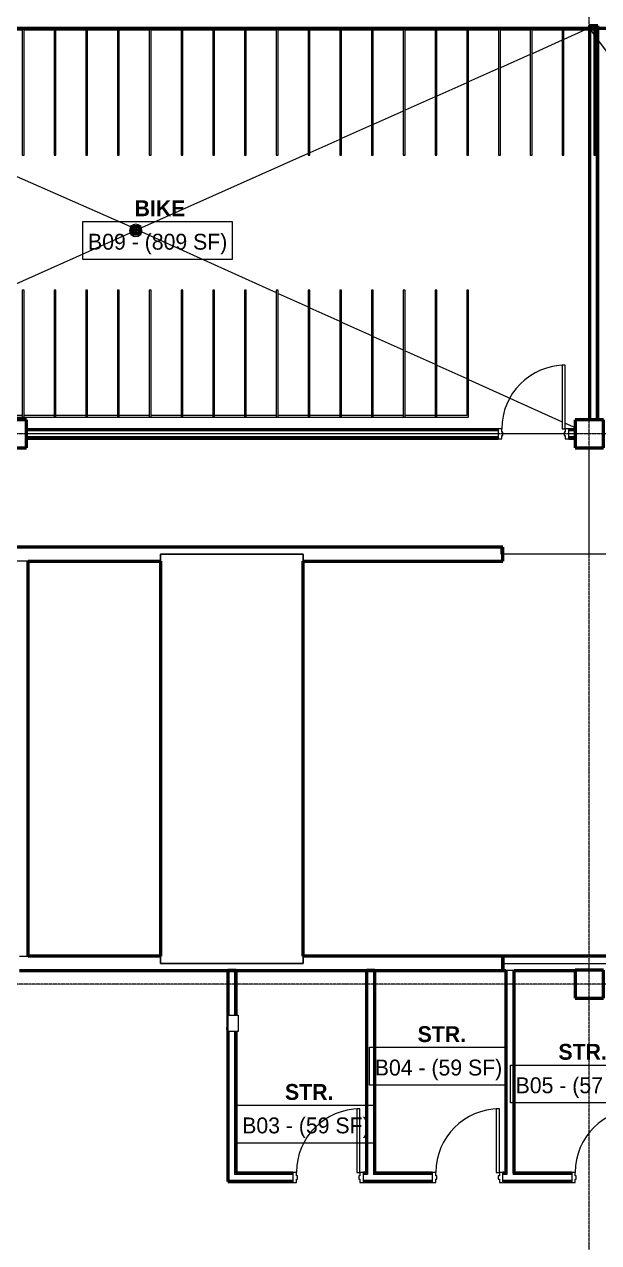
# Model space of a CAD drawing. Header units: inches. Extents: x -4218 to -1830, y 9767 to 12426.
# Drawn here: x -3475 to -3149, y 11389 to 12079 of the extents above; entities that cross this region are included whole.
import ezdxf

# ---------------------------------------------------------------- set-up
doc = ezdxf.new("R2010")
doc.units = ezdxf.units.IN
doc.header["$MEASUREMENT"] = 0
doc.linetypes.add('Grid Line 1_2_', pattern=[0.875, 0.5, -0.125, 0.125, -0.125])
for name, color, linetype, lineweight in [('0-1', 7, 'Continuous', 5), ('0-2', 90, 'Continuous', 20), ('A-AREA-IDEN', 2, 'Continuous', 9), ('A-DOOR-1', 90, 'Continuous', 20), ('A-DOOR-2', 7, 'Continuous', 9), ('A-DOOR-FRAM-1', 90, 'Continuous', 20), ('A-FLOR-1', 7, 'Continuous', 9), ('A-FLOR-2', 252, 'Continuous', 9), ('A-FLOR-3', 250, 'Continuous', 50), ('A-FLOR-4', 192, 'Continuous', 9), ('A-FLOR-5', 71, 'Continuous', 13), ('A-FLOR-6', 255, 'Continuous', 13), ('A-FLOR-MCUT-1', 50, 'Continuous', 13), ('A-GENM-1', 7, 'Continuous', 9), ('A-GENM-2', 252, 'Continuous', 9), ('A-GENM-3', 253, 'Continuous', 9), ('A-WALL-1', 50, 'Continuous', 13), ('A-WALL-2', 250, 'Continuous', 50), ('A-WALL-3', 253, 'Continuous', 9), ('A-WALL-4', 252, 'Continuous', 9), ('E-FIRE-1', 7, 'Continuous', 9), ('I-WALL-1', 250, 'Continuous', 50), ('I-WALL-2', 253, 'Continuous', 9), ('I-WALL-3', 252, 'Continuous', 9), ('P-SANR-FIXT', 6, 'Continuous', 9), ('S-COLS', 52, 'Continuous', 9), ('S-COLS-1', 52, 'Continuous', 50), ('S-FNDN-1', 250, 'Continuous', 50), ('S-FNDN-2', 252, 'Continuous', 9), ('S-FNDN-3', 253, 'Continuous', 9), ('S-FNDN-7', 32, 'Continuous', 50), ('S-GRID-1', 1, 'Grid Line 1_2_', 9)]:
    doc.layers.add(name, color=color, linetype=linetype, lineweight=lineweight)
doc.styles.add('Century Gothic', font='ufonts.com_century-gothic.ttf', dxfattribs={"height": 9})
doc.styles.add('Century Gothic_B', font='GOTHICB.TTF', dxfattribs={"height": 9})

# ---------------------------------------------------------------- blocks, each defined once
blk = doc.blocks.new('Parking_Stall_Multiple - BIKE-2100576-BACKGROUND - BASEMENT')
at = {"layer": 'A-GENM-1'}
for p, q in [((72, 0), (0, 0)), ((0, 0), (0, -19)), ((72, -1), (72, 0)), ((1, -18), (1, -1)), ((1, -1), (72, -1)), ((72, -18), (0, -18)), ((0, -18), (0, -37)), ((0, -19), (72, -19)), ((72, -18), (1, -18)), ((1, -36), (1, -19)), ((1, -19), (72, -19)), ((72, -19), (72, -18)), ((72, -19), (72, -18)), ((72, -36), (0, -36)), ((0, -36), (0, -55)), ((0, -37), (72, -37)), ((72, -36), (1, -36)), ((1, -54), (1, -37)), ((1, -37), (72, -37)), ((72, -37), (72, -36)), ((72, -37), (72, -36)), ((72, -54), (0, -54)), ((0, -54), (0, -73)), ((0, -55), (72, -55)), ((72, -54), (1, -54)), ((1, -72), (1, -55)), ((1, -55), (72, -55)), ((72, -55), (72, -54)), ((72, -55), (72, -54)), ((72, -72), (0, -72)), ((0, -72), (0, -91)), ((0, -73), (72, -73)), ((72, -72), (1, -72)), ((1, -90), (1, -73)), ((1, -73), (72, -73)), ((72, -73), (72, -72)), ((72, -73), (72, -72)), ((72, -90), (0, -90)), ((0, -90), (0, -109)), ((0, -91), (72, -91)), ((72, -90), (1, -90)), ((1, -108), (1, -91)), ((1, -91), (72, -91)), ((72, -91), (72, -90)), ((72, -91), (72, -90)), ((72, -108), (0, -108)), ((0, -108), (0, -127)), ((0, -109), (72, -109)), ((72, -108), (1, -108)), ((1, -126), (1, -109)), ((1, -109), (72, -109)), ((72, -109), (72, -108)), ((72, -109), (72, -108)), ((72, -126), (0, -126)), ((0, -126), (0, -145)), ((0, -127), (72, -127)), ((72, -126), (1, -126)), ((1, -144), (1, -127)), ((1, -127), (72, -127)), ((72, -127), (72, -126)), ((72, -127), (72, -126)), ((72, -144), (0, -144)), ((0, -144), (0, -163)), ((0, -145), (72, -145)), ((72, -144), (1, -144)), ((1, -162), (1, -145)), ((1, -145), (72, -145)), ((72, -145), (72, -144)), ((72, -145), (72, -144)), ((72, -162), (0, -162)), ((0, -162), (0, -181)), ((0, -163), (72, -163)), ((72, -162), (1, -162)), ((1, -180), (1, -163)), ((1, -163), (72, -163)), ((72, -163), (72, -162)), ((72, -163), (72, -162)), ((72, -180), (0, -180)), ((0, -180), (0, -199)), ((0, -181), (72, -181)), ((72, -180), (1, -180)), ((1, -198), (1, -181)), ((1, -181), (72, -181)), ((72, -181), (72, -180)), ((72, -181), (72, -180)), ((72, -198), (0, -198)), ((0, -198), (0, -217)), ((0, -199), (72, -199)), ((72, -198), (1, -198)), ((1, -216), (1, -199)), ((1, -199), (72, -199)), ((72, -199), (72, -198)), ((72, -199), (72, -198)), ((72, -216), (0, -216)), ((0, -216), (0, -235)), ((0, -217), (72, -217)), ((72, -216), (1, -216)), ((1, -234), (1, -217)), ((1, -217), (72, -217)), ((72, -217), (72, -216)), ((72, -217), (72, -216)), ((72, -234), (0, -234)), ((0, -234), (0, -253)), ((72, -234), (1, -234)), ((72, -235), (72, -234)), ((72, -235), (72, -234)), ((0, -235), (72, -235)), ((1, -252), (1, -235)), ((1, -235), (72, -235)), ((72, -252), (0, -252)), ((0, -252), (0, -271)), ((0, -253), (72, -253)), ((72, -252), (1, -252)), ((1, -270), (1, -253)), ((1, -253), (72, -253)), ((72, -253), (72, -252)), ((72, -253), (72, -252)), ((72, -270), (0, -270)), ((0, -270), (0, -289)), ((0, -271), (72, -271)), ((72, -270), (1, -270)), ((1, -288), (1, -271)), ((1, -271), (72, -271)), ((72, -271), (72, -270)), ((72, -271), (72, -270)), ((72, -288), (0, -288)), ((0, -288), (0, -307)), ((0, -289), (72, -289)), ((72, -288), (1, -288)), ((1, -306), (1, -289)), ((1, -289), (72, -289)), ((72, -289), (72, -288)), ((72, -289), (72, -288)), ((72, -306), (0, -306)), ((0, -306), (0, -325)), ((0, -307), (72, -307)), ((72, -306), (1, -306)), ((1, -324), (1, -307)), ((1, -307), (72, -307)), ((72, -307), (72, -306)), ((72, -307), (72, -306)), ((72, -324), (0, -324)), ((0, -324), (0, -343)), ((72, -324), (1, -324)), ((72, -325), (72, -324)), ((72, -325), (72, -324)), ((0, -325), (72, -325)), ((1, -342), (1, -325)), ((1, -325), (72, -325)), ((72, -342), (0, -342)), ((0, -342), (0, -361)), ((0, -343), (72, -343)), ((72, -342), (1, -342)), ((1, -360), (1, -343)), ((1, -343), (72, -343)), ((72, -343), (72, -342)), ((72, -343), (72, -342)), ((72, -360), (0, -360)), ((0, -360), (0, -379)), ((0, -361), (72, -361)), ((72, -360), (1, -360)), ((1, -378), (1, -361)), ((1, -361), (72, -361)), ((72, -361), (72, -360)), ((72, -361), (72, -360)), ((72, -378), (0, -378)), ((0, -378), (0, -397)), ((0, -379), (72, -379)), ((72, -378), (1, -378)), ((1, -396), (1, -379)), ((1, -379), (72, -379)), ((72, -379), (72, -378)), ((72, -379), (72, -378)), ((72, -396), (0, -396)), ((0, -396), (0, -415)), ((0, -397), (72, -397)), ((72, -396), (1, -396)), ((1, -414), (1, -397)), ((1, -397), (72, -397)), ((72, -397), (72, -396)), ((72, -397), (72, -396)), ((72, -414), (0, -414)), ((0, -414), (0, -433)), ((72, -414), (1, -414)), ((72, -415), (72, -414)), ((72, -415), (72, -414)), ((0, -415), (72, -415)), ((1, -432), (1, -415)), ((1, -415), (72, -415)), ((0, -433), (72, -433)), ((72, -432), (1, -432)), ((72, -433), (72, -432))]:
    blk.add_line(p, q, dxfattribs=at)
blk = doc.blocks.new('HOLLOW METAL - COMMON_3-0 x 7-0 - HM DOOR-2191985-BACKGROUND - BASEMENT')
at = {"layer": 'A-DOOR-1'}
for p, q in [((18, 39.125), (16.25, 39.125)), ((16.25, 39.125), (16.25, 3.125)), ((18, 3.125), (18, 39.125)), ((16.25, 3.125), (18, 3.125))]:
    blk.add_line(p, q, dxfattribs=at)
at = {"layer": 'A-DOOR-2'}
blk.add_arc((18, 3.125), 36, 90, 180, dxfattribs=at)
at = {"layer": 'A-DOOR-FRAM-1'}
for p, q in [((-18, 3.125), (-20, 3.125)), ((-20, 3.125), (-20, -2.625)), ((-18, 1.1875), (-18, 3.125)), ((-17.375, 1.1875), (-18, 1.1875)), ((-17.375, -0.6875), (-17.375, 1.1875)), ((18, 1.1875), (17.375, 1.1875)), ((17.375, 1.1875), (17.375, -0.6875)), ((18, 3.125), (18, 1.1875)), ((20, 3.125), (18, 3.125)), ((20, -2.625), (20, 3.125)), ((-20, -2.625), (-18, -2.625)), ((-18, -2.625), (-18, -0.6875)), ((-18, -0.6875), (-17.375, -0.6875)), ((17.375, -0.6875), (18, -0.6875)), ((18, -0.6875), (18, -2.625)), ((18, -2.625), (20, -2.625))]:
    blk.add_line(p, q, dxfattribs=at)
blk = doc.blocks.new('Parking_Stall_Multiple - BIKE-2100173-BACKGROUND - BASEMENT')
at = {"layer": 'A-GENM-1'}
for p, q in [((1, 487), (1, 501.45)), ((72, 487), (0, 487)), ((0, 486), (72, 486)), ((72, 487), (1, 487)), ((1, 469), (1, 486)), ((1, 486), (72, 486)), ((72, 486), (72, 487)), ((72, 486), (72, 487)), ((72, 469), (0, 469)), ((0, 468), (72, 468)), ((72, 469), (1, 469)), ((1, 451), (1, 468)), ((1, 468), (72, 468)), ((72, 468), (72, 469)), ((72, 468), (72, 469)), ((72, 451), (0, 451)), ((0, 450), (72, 450)), ((72, 451), (1, 451)), ((1, 433), (1, 450)), ((1, 450), (72, 450)), ((72, 450), (72, 451)), ((72, 450), (72, 451)), ((72, 433), (0, 433)), ((0, 432), (72, 432)), ((72, 433), (1, 433)), ((1, 415), (1, 432)), ((1, 432), (72, 432)), ((72, 432), (72, 433)), ((72, 432), (72, 433)), ((72, 415), (0, 415)), ((72, 415), (1, 415)), ((72, 414), (72, 415)), ((72, 414), (72, 415)), ((0, 414), (72, 414)), ((1, 397), (1, 414)), ((1, 414), (72, 414)), ((72, 397), (0, 397)), ((0, 396), (72, 396)), ((72, 397), (1, 397)), ((1, 379), (1, 396)), ((1, 396), (72, 396)), ((72, 396), (72, 397)), ((72, 396), (72, 397)), ((72, 379), (0, 379)), ((0, 378), (72, 378)), ((72, 379), (1, 379)), ((1, 361), (1, 378)), ((1, 378), (72, 378)), ((72, 378), (72, 379)), ((72, 378), (72, 379)), ((72, 361), (0, 361)), ((0, 360), (72, 360)), ((72, 361), (1, 361)), ((1, 343), (1, 360)), ((1, 360), (72, 360)), ((72, 360), (72, 361)), ((72, 360), (72, 361)), ((72, 343), (0, 343)), ((0, 342), (72, 342)), ((72, 343), (1, 343)), ((1, 325), (1, 342)), ((1, 342), (72, 342)), ((72, 342), (72, 343)), ((72, 342), (72, 343)), ((72, 325), (0, 325)), ((72, 325), (1, 325)), ((72, 324), (72, 325)), ((72, 324), (72, 325)), ((0, 324), (72, 324)), ((1, 307), (1, 324)), ((1, 324), (72, 324)), ((72, 307), (0, 307)), ((0, 306), (72, 306)), ((72, 307), (1, 307)), ((1, 289), (1, 306)), ((1, 306), (72, 306)), ((72, 306), (72, 307)), ((72, 306), (72, 307)), ((72, 289), (0, 289)), ((0, 288), (72, 288)), ((72, 289), (1, 289)), ((1, 271), (1, 288)), ((1, 288), (72, 288)), ((72, 288), (72, 289)), ((72, 288), (72, 289)), ((72, 271), (0, 271)), ((0, 270), (72, 270)), ((72, 271), (1, 271)), ((1, 253), (1, 270)), ((1, 270), (72, 270)), ((72, 270), (72, 271)), ((72, 270), (72, 271)), ((72, 253), (0, 253)), ((0, 252), (72, 252)), ((72, 253), (1, 253)), ((1, 235), (1, 252)), ((1, 252), (72, 252)), ((72, 252), (72, 253)), ((72, 252), (72, 253)), ((72, 235), (0, 235)), ((72, 235), (1, 235)), ((72, 234), (72, 235)), ((72, 234), (72, 235)), ((0, 234), (72, 234)), ((1, 217), (1, 234)), ((1, 234), (72, 234)), ((72, 217), (0, 217)), ((0, 216), (72, 216)), ((72, 217), (1, 217)), ((1, 199), (1, 216)), ((1, 216), (72, 216)), ((72, 216), (72, 217)), ((72, 216), (72, 217)), ((72, 199), (0, 199)), ((0, 198), (72, 198)), ((72, 199), (1, 199)), ((1, 181), (1, 198)), ((1, 198), (72, 198)), ((72, 198), (72, 199)), ((72, 198), (72, 199)), ((72, 181), (0, 181)), ((0, 180), (72, 180)), ((72, 181), (1, 181)), ((1, 163), (1, 180)), ((1, 180), (72, 180)), ((72, 180), (72, 181)), ((72, 180), (72, 181)), ((72, 163), (0, 163)), ((0, 162), (72, 162)), ((72, 163), (1, 163)), ((1, 145), (1, 162)), ((1, 162), (72, 162)), ((72, 162), (72, 163)), ((72, 162), (72, 163)), ((72, 145), (0, 145)), ((0, 144), (72, 144)), ((72, 145), (1, 145)), ((1, 127), (1, 144)), ((1, 144), (72, 144)), ((72, 144), (72, 145)), ((72, 144), (72, 145)), ((72, 127), (0, 127)), ((0, 126), (72, 126)), ((72, 127), (1, 127)), ((1, 109), (1, 126)), ((1, 126), (72, 126)), ((72, 126), (72, 127)), ((72, 126), (72, 127)), ((72, 109), (0, 109)), ((0, 108), (72, 108)), ((72, 109), (1, 109)), ((1, 91), (1, 108)), ((1, 108), (72, 108)), ((72, 108), (72, 109)), ((72, 108), (72, 109)), ((72, 91), (0, 91)), ((0, 90), (72, 90)), ((72, 91), (1, 91)), ((1, 73), (1, 90)), ((1, 90), (72, 90)), ((72, 90), (72, 91)), ((72, 90), (72, 91)), ((72, 73), (0, 73)), ((0, 72), (72, 72)), ((72, 73), (1, 73)), ((1, 55), (1, 72)), ((1, 72), (72, 72)), ((72, 72), (72, 73)), ((72, 72), (72, 73)), ((72, 55), (0, 55)), ((0, 54), (72, 54)), ((72, 55), (1, 55)), ((1, 37), (1, 54)), ((1, 54), (72, 54)), ((72, 54), (72, 55)), ((72, 54), (72, 55)), ((72, 37), (0, 37)), ((0, 36), (72, 36)), ((72, 37), (1, 37)), ((1, 19), (1, 36)), ((1, 36), (72, 36)), ((72, 36), (72, 37)), ((72, 36), (72, 37)), ((72, 19), (0, 19)), ((0, 18), (72, 18)), ((72, 19), (1, 19)), ((1, 1), (1, 18)), ((1, 18), (72, 18)), ((72, 18), (72, 19)), ((72, 18), (72, 19)), ((72, 1), (1, 1)), ((72, 0), (72, 1)), ((0, 0), (72, 0))]:
    blk.add_line(p, q, dxfattribs=at)
at = {"layer": 'A-GENM-2'}
for p, q in [((72, 505), (0, 505)), ((72, 504), (72, 505)), ((0, 501.45), (0, 486)), ((1, 502.11), (1, 504)), ((1, 504), (72, 504)), ((1, 501.45), (1, 502.07)), ((0, 487), (0, 468)), ((0, 469), (0, 450)), ((0, 451), (0, 432)), ((0, 433), (0, 414)), ((0, 415), (0, 396)), ((0, 397), (0, 378)), ((0, 379), (0, 360)), ((0, 361), (0, 342)), ((0, 343), (0, 324)), ((0, 325), (0, 306)), ((0, 307), (0, 288)), ((0, 289), (0, 270)), ((0, 271), (0, 252)), ((0, 253), (0, 234)), ((0, 235), (0, 216)), ((0, 217), (0, 198)), ((0, 199), (0, 180)), ((0, 181), (0, 162)), ((0, 163), (0, 144)), ((0, 145), (0, 126)), ((0, 127), (0, 108)), ((0, 109), (0, 90)), ((0, 91), (0, 72)), ((0, 73), (0, 54)), ((0, 55), (0, 36)), ((0, 37), (0, 18)), ((0, 19), (0, 0))]:
    blk.add_line(p, q, dxfattribs=at)
at = {"layer": 'A-GENM-3'}
for p, q in [((0, 505), (0, 502.09)), ((0, 502.07), (0, 501.45))]:
    blk.add_line(p, q, dxfattribs=at)
blk = doc.blocks.new('104416 - Fire Extinguishers - Wall - Class A - Light - 2A-2206155-BACKGROUND - BASEMENT')
at = {"layer": 'E-FIRE-1'}
for p, q in [((13.19, 2.63), (13.19, 2.37)), ((23.19, 2.63), (13.19, 2.63)), ((13.19, 2.63), (23.19, 2.63)), ((13.19, 2.63), (13.19, 2.37)), ((23.19, 2.37), (13.19, 2.37)), ((13.63, -3.62), (13.63, 2.37)), ((14.41, 2.63), (14.41, 2.88)), ((14.44, 2.88), (14.84, 2.88)), ((14.44, 2.63), (14.44, 2.88)), ((14.84, 2.88), (15.03, 2.88)), ((14.84, 2.63), (14.84, 2.88)), ((15.03, 2.88), (15.11, 2.88)), ((15.03, 2.63), (15.03, 2.88)), ((15.11, 2.88), (15.24, 2.88)), ((15.11, 2.63), (15.11, 2.88)), ((15.24, 2.88), (15.51, 2.88)), ((15.24, 2.63), (15.24, 2.88)), ((15.51, 2.88), (15.73, 2.88)), ((15.51, 2.63), (15.51, 2.88)), ((15.73, 2.88), (15.87, 2.88)), ((15.73, 2.63), (15.73, 2.88)), ((15.87, 2.88), (15.91, 2.88)), ((15.87, 2.63), (15.87, 2.88)), ((15.91, 2.63), (15.91, 2.88)), ((15.94, 2.63), (15.94, 2.88)), ((22.75, 2.37), (22.75, -3.62)), ((23.19, 2.37), (23.19, 2.63)), ((23.19, 2.37), (23.19, 2.63)), ((22.75, -3.62), (13.63, -3.62))]:
    blk.add_line(p, q, dxfattribs=at)
blk = doc.blocks.new('CTR - 1st Phase - Common Walls_rvt-1-BACKGROUND - BASEMENT')
at = {"layer": 'A-WALL-1'}
for p, q in [((-3153.64, 11855.19), (-3153.64, 12078.59)), ((-3150.14, 11855.19), (-3150.14, 12078.59)), ((-3205.89, 11848.94), (-3473.32, 11848.94)), ((-3162.32, 11848.94), (-3165.89, 11848.94)), ((-3205.89, 11845.44), (-3473.32, 11845.44)), ((-3162.32, 11845.44), (-3165.89, 11845.44)), ((-3358.65, 11517.55), (-3358.65, 11542.99)), ((-3355.15, 11517.55), (-3355.15, 11542.99)), ((-3280.02, 11542.99), (-3280.02, 11427.99)), ((-3276.52, 11542.99), (-3276.52, 11427.99)), ((-3201.02, 11542.99), (-3201.65, 11542.99)), ((-3201.02, 11427.99), (-3201.02, 11542.99)), ((-3197.52, 11542.99), (-3201.02, 11542.99)), ((-3196.9, 11542.99), (-3197.52, 11542.99)), ((-3197.52, 11427.99), (-3197.52, 11542.99)), ((-3358.65, 11423.86), (-3358.65, 11508.43)), ((-3355.15, 11427.36), (-3355.15, 11508.43)), ((-3354.52, 11427.36), (-3355.15, 11427.36)), ((-3322.27, 11427.36), (-3354.52, 11427.36)), ((-3280.02, 11427.36), (-3282.27, 11427.36)), ((-3280.02, 11427.99), (-3280.02, 11427.36)), ((-3276.52, 11427.99), (-3276.52, 11427.36)), ((-3243.27, 11427.36), (-3276.52, 11427.36)), ((-3201.02, 11427.36), (-3203.27, 11427.36)), ((-3201.02, 11427.99), (-3201.02, 11427.36)), ((-3197.52, 11427.99), (-3197.52, 11427.36)), ((-3164.27, 11427.36), (-3197.52, 11427.36)), ((-3355.15, 11423.86), (-3358.65, 11423.86)), ((-3354.52, 11423.86), (-3355.15, 11423.86)), ((-3322.27, 11423.86), (-3354.52, 11423.86)), ((-3243.27, 11423.86), (-3282.27, 11423.86)), ((-3164.27, 11423.86), (-3203.27, 11423.86))]:
    blk.add_line(p, q, dxfattribs=at)
at = {"layer": 'I-WALL-1'}
for p, q in [((-3154.26, 12078.59), (-3154.26, 11855.19)), ((-3149.51, 12078.59), (-3154.26, 12078.59)), ((-3149.51, 11855.19), (-3149.51, 12078.59)), ((-3205.89, 11849.56), (-3473.32, 11849.56)), ((-3162.32, 11849.56), (-3165.89, 11849.56)), ((-3473.32, 11844.81), (-3205.89, 11844.81)), ((-3165.89, 11844.81), (-3162.32, 11844.81)), ((-3359.27, 11542.99), (-3359.27, 11517.99)), ((-3354.52, 11542.99), (-3359.27, 11542.99)), ((-3354.52, 11517.55), (-3354.52, 11542.99)), ((-3275.9, 11542.99), (-3280.65, 11542.99)), ((-3280.65, 11542.99), (-3280.65, 11427.99)), ((-3275.9, 11427.99), (-3275.9, 11542.99)), ((-3201.65, 11542.99), (-3201.65, 11427.99)), ((-3196.9, 11427.99), (-3196.9, 11542.99)), ((-3359.27, 11507.99), (-3359.27, 11423.24)), ((-3354.52, 11427.99), (-3354.52, 11508.43)), ((-3322.27, 11427.99), (-3354.52, 11427.99)), ((-3280.65, 11427.99), (-3282.27, 11427.99)), ((-3243.27, 11427.99), (-3275.9, 11427.99)), ((-3201.65, 11427.99), (-3203.27, 11427.99)), ((-3164.27, 11427.99), (-3196.9, 11427.99)), ((-3359.27, 11423.24), (-3358.65, 11423.24)), ((-3358.65, 11423.24), (-3354.52, 11423.24)), ((-3354.52, 11423.24), (-3322.27, 11423.24)), ((-3282.27, 11423.24), (-3243.27, 11423.24)), ((-3203.27, 11423.24), (-3164.27, 11423.24))]:
    blk.add_line(p, q, dxfattribs=at)
at = {"layer": 'I-WALL-2'}
for p, q in [((-3154.26, 12078.59), (-3154.26, 12077.19)), ((-3154.26, 12078.59), (-3149.51, 12078.59)), ((-3149.51, 12077.19), (-3149.51, 12078.59)), ((-3205.89, 11849.56), (-3205.89, 11844.81)), ((-3165.89, 11844.81), (-3165.89, 11849.56)), ((-3359.27, 11542.99), (-3354.52, 11542.99)), ((-3280.65, 11542.99), (-3275.9, 11542.99)), ((-3359.27, 11517.99), (-3359.27, 11517.55)), ((-3359.27, 11508.43), (-3359.27, 11507.99)), ((-3322.27, 11427.99), (-3322.27, 11423.24)), ((-3282.27, 11423.24), (-3282.27, 11427.99)), ((-3243.27, 11427.99), (-3243.27, 11423.24)), ((-3203.27, 11423.24), (-3203.27, 11427.99)), ((-3164.27, 11427.99), (-3164.27, 11423.24))]:
    blk.add_line(p, q, dxfattribs=at)
at = {"layer": 'I-WALL-3'}
for p, q in [((-3154.26, 12076.19), (-3154.26, 11855.19)), ((-3149.51, 11855.19), (-3149.51, 12077.19)), ((-3205.89, 11849.56), (-3473.32, 11849.56)), ((-3162.32, 11849.56), (-3165.89, 11849.56)), ((-3473.32, 11844.81), (-3205.89, 11844.81)), ((-3165.89, 11844.81), (-3162.32, 11844.81)), ((-3359.27, 11542.99), (-3359.27, 11517.99)), ((-3354.52, 11517.55), (-3354.52, 11542.99)), ((-3280.65, 11542.99), (-3280.65, 11427.99)), ((-3275.9, 11427.99), (-3275.9, 11542.99)), ((-3201.65, 11542.99), (-3201.65, 11427.99)), ((-3196.9, 11427.99), (-3196.9, 11542.99)), ((-3359.27, 11507.99), (-3359.27, 11423.24)), ((-3354.52, 11427.99), (-3354.52, 11508.43)), ((-3322.27, 11427.99), (-3354.52, 11427.99)), ((-3280.65, 11427.99), (-3282.27, 11427.99)), ((-3243.27, 11427.99), (-3275.9, 11427.99)), ((-3201.65, 11427.99), (-3203.27, 11427.99)), ((-3164.27, 11427.99), (-3196.9, 11427.99)), ((-3354.52, 11423.24), (-3359.27, 11423.24)), ((-3354.52, 11423.24), (-3322.27, 11423.24)), ((-3282.27, 11423.24), (-3243.27, 11423.24)), ((-3203.27, 11423.24), (-3164.27, 11423.24))]:
    blk.add_line(p, q, dxfattribs=at)
at = {"layer": 'S-FNDN-1'}
for p, q in [((-2822.07, 11550.99), (-3203.32, 11550.99)), ((-3203.32, 11550.99), (-3203.32, 11542.99)), ((-3203.32, 11542.99), (-3201.65, 11542.99)), ((-3196.9, 11542.99), (-3162.32, 11542.99))]:
    blk.add_line(p, q, dxfattribs=at)
at = {"layer": 'S-FNDN-2'}
for p, q in [((-3203.32, 11542.99), (-3201.65, 11542.99)), ((-3196.9, 11542.99), (-3162.32, 11542.99))]:
    blk.add_line(p, q, dxfattribs=at)
at = {"layer": 'S-FNDN-3'}
blk.add_line((-3203.32, 11542.99), (-3203.32, 11546.99), dxfattribs=at)
at = {"layer": '0-2'}
for name, p, rotation in [('Parking_Stall_Multiple - BIKE-2100173-BACKGROUND - BASEMENT', (-3655.71, 12077.19), 269.9999999999967), ('Parking_Stall_Multiple - BIKE-2100576-BACKGROUND - BASEMENT', (-3655.71, 11856.59), 90.0000000000033), ('104416 - Fire Extinguishers - Wall - Class A - Light - 2A-2206155-BACKGROUND - BASEMENT', (-3356.9, 11494.8), 90)]:
    blk.add_blockref(name, p, dxfattribs=dict(at, rotation=rotation))
for p in [(-3185.89, 11846.94), (-3302.27, 11425.36), (-3223.27, 11425.36), (-3144.27, 11425.36)]:
    blk.add_blockref('HOLLOW METAL - COMMON_3-0 x 7-0 - HM DOOR-2191985-BACKGROUND - BASEMENT', p, dxfattribs=at)
blk = doc.blocks.new('CTR - 1st Phase -Stairs _ Elevators_rvt-1-BACKGROUND - BASEMENT')
at = {"layer": 'A-FLOR-1'}
blk.add_line((-3041.37, 11778.99), (-3203.32, 11778.99), dxfattribs=at)
at = {"layer": 'A-FLOR-2'}
blk.add_line((-3203.32, 11546.99), (-3041.37, 11546.99), dxfattribs=at)
at = {"layer": 'A-FLOR-3'}
for p, q in [((-3397.32, 11774.99), (-3397.32, 11550.99)), ((-3316.46, 11550.99), (-3316.46, 11774.99))]:
    blk.add_line(p, q, dxfattribs=at)
at = {"layer": 'A-FLOR-MCUT-1'}
for p, q in [((-3397.32, 11778.99), (-3397.32, 11774.99)), ((-3316.46, 11778.99), (-3397.32, 11778.99)), ((-3316.46, 11774.99), (-3316.46, 11778.99)), ((-3397.32, 11550.99), (-3397.32, 11546.99)), ((-3316.46, 11546.99), (-3316.46, 11550.99)), ((-3397.32, 11546.99), (-3316.46, 11546.99))]:
    blk.add_line(p, q, dxfattribs=at)
at = {"layer": 'A-WALL-1'}
for p, q in [((-3397.32, 11774.99), (-3397.32, 11778.99)), ((-3397.32, 11778.99), (-3316.46, 11778.99)), ((-3316.46, 11778.99), (-3316.46, 11774.99)), ((-3397.32, 11546.99), (-3397.32, 11550.99)), ((-3316.46, 11550.99), (-3316.46, 11546.99)), ((-3316.46, 11546.99), (-3397.32, 11546.99))]:
    blk.add_line(p, q, dxfattribs=at)
at = {"layer": 'A-WALL-2'}
for p, q in [((-3203.32, 11782.99), (-3747.32, 11782.99)), ((-3203.32, 11774.99), (-3203.32, 11782.99)), ((-3472.32, 11774.99), (-3397.32, 11774.99)), ((-3472.32, 11550.99), (-3472.32, 11774.99)), ((-3316.46, 11774.99), (-3203.32, 11774.99)), ((-3397.32, 11550.99), (-3472.32, 11550.99)), ((-3203.32, 11550.99), (-3316.46, 11550.99)), ((-3203.32, 11542.99), (-3203.32, 11550.99)), ((-3477.32, 11542.99), (-3203.32, 11542.99))]:
    blk.add_line(p, q, dxfattribs=at)
at = {"layer": 'A-WALL-3'}
blk.add_line((-3203.32, 11546.99), (-3203.32, 11550.99), dxfattribs=at)
at = {"layer": 'A-WALL-4'}
for p, q in [((-3203.32, 11774.99), (-3203.32, 11778.99)), ((-3316.46, 11774.99), (-3203.32, 11774.99)), ((-3203.32, 11550.99), (-3316.46, 11550.99))]:
    blk.add_line(p, q, dxfattribs=at)
blk = doc.blocks.new('Concrete-Rectangular-Column - ONE-1856735-BACKGROUND - BASEMENT')
at = {"layer": 'S-COLS-1'}
for p, q in [((8, 8), (-8, 8)), ((-8, 8), (-8, -8)), ((8, -8), (8, 8)), ((-8, -8), (8, -8))]:
    blk.add_line(p, q, dxfattribs=at)
blk = doc.blocks.new('Drain-Floor-WATTS-Square-Stainless_Steel_Strainer-Type_FD-1200-M - 2_ Outlet with 5_ Strainer-2528673-BACKGROUND - BASEMENT')
at = {"layer": 'P-SANR-FIXT'}
for p, q in [((-2.707, -2.707), (-2.707, 2.707)), ((-2.707, 2.707), (2.707, 2.707)), ((-2.03025, -2.03025), (-2.03025, 2.03025)), ((-2.03025, 2.03025), (2.03025, 2.03025)), ((-1.3535, -1.3535), (-1.3535, 1.3535)), ((-1.3535, 1.3535), (1.3535, 1.3535)), ((-0.67675, -0.67675), (-0.67675, 0.67675)), ((-0.67675, 0.67675), (0.67675, 0.67675)), ((0, 2.707), (0, -2.707)), ((0.67675, 0.67675), (0.67675, -0.67675)), ((1.3535, 1.3535), (1.3535, -1.3535)), ((2.03025, 2.03025), (2.03025, -2.03025)), ((2.707, 2.707), (2.707, -2.707)), ((-2.707, 0), (2.707, 0)), ((2.707, -2.707), (-2.707, -2.707)), ((2.03025, -2.03025), (-2.03025, -2.03025)), ((1.3535, -1.3535), (-1.3535, -1.3535)), ((0.67675, -0.67675), (-0.67675, -0.67675))]:
    blk.add_line(p, q, dxfattribs=at)
for start, end in [(360, 180), (180, 360)]:
    blk.add_arc((0, 0), 3.5, start, end, dxfattribs=at)

msp = doc.modelspace()

# ---------------------------------------------------------------- linework, layer by layer
at = {"layer": 'A-AREA-IDEN', "flags": 128}
for points in [[(-3441.41, 11967.63), (-3356.64, 11967.63), (-3356.64, 11946.13), (-3441.41, 11946.13)], [(-3278.87, 11499.41), (-3201.1, 11499.41), (-3201.1, 11477.91), (-3278.87, 11477.91)], [(-3199.04, 11489.36), (-3121.26, 11489.36), (-3121.26, 11467.86), (-3199.04, 11467.86)], [(-3354.04, 11466.61), (-3276.27, 11466.61), (-3276.27, 11445.11), (-3354.04, 11445.11)]]:
    msp.add_lwpolyline(points, close=True, dxfattribs=at)
at = {"layer": 'A-FLOR-4'}
for p, q in [((-3747.32, 11782.99), (-3204.37, 11782.99)), ((-3204.37, 11782.95), (-3204.37, 11778.99)), ((-3397.32, 11774.99), (-3755.32, 11774.99))]:
    msp.add_line(p, q, dxfattribs=at)
at = {"layer": 'A-FLOR-5'}
for p, q in [((-3156.57, 12076.19), (-3168.71, 12070.77)), ((-3154.32, 11855.19), (-3154.32, 12076.19)), ((-3169.71, 12070.33), (-3186.71, 12062.75)), ((-3150.71, 12072.3), (-3071.62, 11965.35)), ((-3187.71, 12062.3), (-3204.71, 12054.72)), ((-3205.71, 12054.27), (-3222.71, 12046.69)), ((-3223.71, 12046.24), (-3240.71, 12038.66)), ((-3241.71, 12038.22), (-3258.71, 12030.63)), ((-3259.71, 12030.19), (-3276.71, 12022.61)), ((-3277.71, 12022.16), (-3294.71, 12014.58)), ((-3295.71, 12014.13), (-3312.71, 12006.55)), ((-3414.23, 11964.49), (-3510.71, 12007.14)), ((-3313.71, 12006.1), (-3408.18, 11963.97)), ((-3492.71, 11926.15), (-3414.51, 11961.14)), ((-3407.96, 11961.69), (-3331.71, 11927.27)), ((-3330.71, 11926.82), (-3313.71, 11919.14)), ((-3312.71, 11918.69), (-3295.71, 11911.02)), ((-3294.71, 11910.57), (-3277.71, 11902.89)), ((-3276.71, 11902.44), (-3259.71, 11894.77)), ((-3258.71, 11894.31), (-3241.71, 11886.64)), ((-3240.71, 11886.19), (-3223.71, 11878.51)), ((-3222.71, 11878.06), (-3169.64, 11854.1)), ((-3167.89, 11853.31), (-3162.32, 11850.8)), ((-3168.51, 11847.19), (-3203.26, 11847.19)), ((-3154.32, 11778.99), (-3154.32, 11839.19))]:
    msp.add_line(p, q, dxfattribs=at)
at = {"layer": 'A-FLOR-6'}
for p, q in [((-3153.58, 12076.19), (-3151.71, 12073.65)), ((-3205.89, 11847.19), (-3473.32, 11847.19)), ((-3162.32, 11847.19), (-3165.89, 11847.19)), ((-3397.32, 11550.83), (-3477.32, 11550.83))]:
    msp.add_line(p, q, dxfattribs=at)
at = {"layer": 'S-FNDN-7'}
msp.add_line((-3819.32, 12077.19), (-2910.12, 12077.19), dxfattribs=at)
at = {"layer": 'S-GRID-1'}
for p, q in [((-3154.32, 9836.18), (-3154.32, 12376.81)), ((-1830.2, 11847.19), (-4168.71, 11847.19)), ((-1830.2, 11535.19), (-4168.71, 11535.19))]:
    msp.add_line(p, q, dxfattribs=at)

# ---------------------------------------------------------------- block references
at = {"layer": '0-1'}
for name in ['CTR - 1st Phase - Common Walls_rvt-1-BACKGROUND - BASEMENT', 'CTR - 1st Phase -Stairs _ Elevators_rvt-1-BACKGROUND - BASEMENT']:
    msp.add_blockref(name, (0, 0), dxfattribs=at)
at = {"layer": 'P-SANR-FIXT'}
msp.add_blockref('Drain-Floor-WATTS-Square-Stainless_Steel_Strainer-Type_FD-1200-M - 2_ Outlet with 5_ Strainer-2528673-BACKGROUND - BASEMENT', (-3411.35, 11962.56), dxfattribs=at)
at = {"layer": 'S-COLS'}
for p in [(-3481.32, 11847.19), (-3154.32, 11847.19), (-3154.32, 11535.19)]:
    msp.add_blockref('Concrete-Rectangular-Column - ONE-1856735-BACKGROUND - BASEMENT', p, dxfattribs=at)

# ---------------------------------------------------------------- texts
at = {"layer": 'A-AREA-IDEN', "char_height": 9, "attachment_point": 1}
for s, insert, width, style in [('BIKE', (-3412.03, 11979.6), 31.209, 'Century Gothic_B'), ('B09 - (809 SF)', (-3438.41, 11960.63), 95.142, 'Century Gothic'), ('STR.', (-3251.6, 11511.37), 27.876, 'Century Gothic_B'), ('STR.', (-3171.77, 11501.33), 27.876, 'Century Gothic_B'), ('B04 - (59 SF)', (-3275.87, 11492.41), 86.658, 'Century Gothic'), ('B05 - (57 SF)', (-3196.04, 11482.36), 86.658, 'Century Gothic'), ('STR.', (-3326.78, 11478.58), 27.876, 'Century Gothic_B'), ('B03 - (59 SF)', (-3351.04, 11459.61), 86.658, 'Century Gothic')]:
    msp.add_mtext(s, dxfattribs=dict(at, insert=insert, width=width, style=style))

doc.saveas('drawing.dxf')
